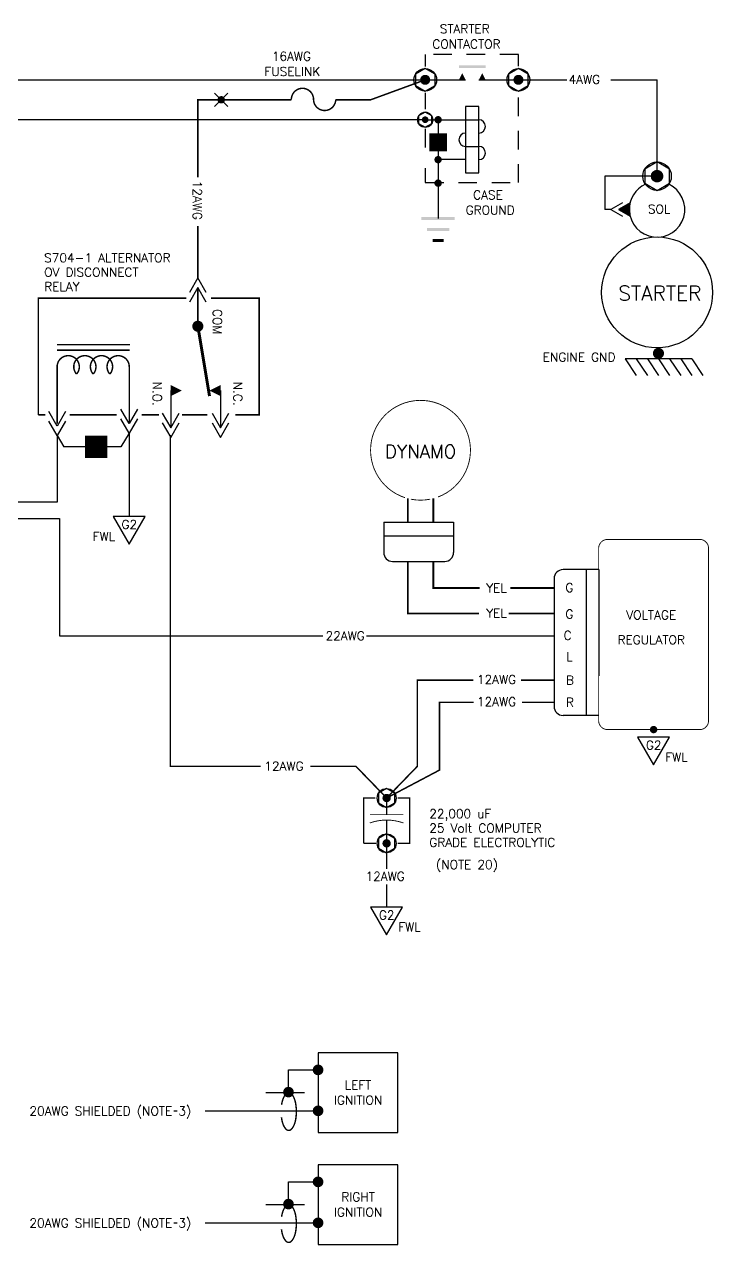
# Model space of a CAD drawing. Extents: x -1.7 to 12, y 0.7 to 9.5.
# Drawn here: x 7.35 to 12, y 1.23 to 9.48 of the extents above; entities that cross this region are included whole.
import ezdxf
from ezdxf.enums import TextEntityAlignment as Align

# ---------------------------------------------------------------- set-up
doc = ezdxf.new("R2010")
doc.units = 0
doc.header["$LTSCALE"] = 0.5
doc.header["$MEASUREMENT"] = 0
doc.linetypes.add('HIDDEN', pattern=[0.375, 0.25, -0.125])
doc.layers.get('0').update_dxf_attribs({"linetype": 'CONTINUOUS'})
doc.styles.get("Standard").update_dxf_attribs({"font": 'ROMANS.shx'})

# ---------------------------------------------------------------- blocks, each defined once
blk = doc.blocks.new('ENGGND', base_point=(26.13794089394672, 15.93728292813251))
for p, q in [((26.175, 16.1625), (26.2875, 16.2375)), ((26.175, 16.0875), (26.2875, 16.1625)), ((26.17499999999999, 16.1625), (26.175, 15.7125)), ((26.175, 16.0125), (26.2875, 16.0875)), ((26.175, 15.9375), (26.2875, 16.0125)), ((26.175, 15.8625), (26.2875, 15.9375)), ((26.175, 15.7875), (26.2875, 15.8625)), ((26.175, 15.7125), (26.2875, 15.7875))]:
    blk.add_line(p, q)
blk.add_lwpolyline([(26.11919089394672, 15.93728292813251, 0.0375, 0.0375, 1), (26.15669089394672, 15.93728292813251, 0.0375, 0.0375, 1)], format="xyseb", close=True)
blk = doc.blocks.new('SPADETERM')
at = {"color": 7}
for p, q in [((0, 0), (-0.09778629398190475, 0.0564569431535098)), ((-0.09778629398190475, -0.0564569431535098), (0, 0)), ((0.06509466086077254, 0), (-0.03269163312113221, 0.0564569431535098)), ((-0.03269163312113221, -0.0564569431535098), (0.06509466086077254, 0))]:
    blk.add_line(p, q, dxfattribs=at)
blk = doc.blocks.new('SPADTERM')
at = {"color": 7, "xscale": 0.8, "yscale": 0.8, "zscale": 0.8, "rotation": 270}
blk.add_blockref('SPADETERM', (0, 0.05207572868861732), dxfattribs=at)
blk = doc.blocks.new('DOT')
at = {"color": 7}
blk.add_lwpolyline([(-0.01249999999999929, 0, 0.025, 0.025, 1), (0.01249999999999929, 0, 0.025, 0.025, 1)], format="xyseb", close=True, dxfattribs=at)
blk = doc.blocks.new('GND', base_point=(5.399999999999999, 6.45))
for points in [[(5.2875, 6.46), (5.2875, 6.44), (5.5125, 6.46), (5.5125, 6.44)], [(5.325, 6.385), (5.325, 6.365), (5.475, 6.385), (5.475, 6.365)], [(5.4375, 6.29), (5.4375, 6.31), (5.3625, 6.29), (5.3625, 6.31)]]:
    blk.add_trace(points)
blk = doc.blocks.new('DIODE')
blk.add_lwpolyline([(0, 0, 0.15, 0.15, 0), (0, -0.02324600182806336, 0, 0.15, 0), (0, -0.1510990118823976, 0.15, 0.15, 0)], format="xyseb")
blk = doc.blocks.new('G2')
blk.add_lwpolyline([(-0.1081406414737565, 0), (3.552713678800501e-15, -0.1873050853956357), (0.1081406414737565, 0)], close=True)
blk.add_text('G2', height=0.06).set_placement((0.0003153238489126409, -0.08411461235873219), align=Align.CENTER)
blk.add_text('FWL', height=0.06).set_placement((0.07846050842648467, -0.1654969308705887))
blk = doc.blocks.new('SPLICE')
for p, q in [((-0.04540863766729331, -0.04540863766729331), (0.04540863766729686, 0.04540863766729331)), ((0.04540863766729331, -0.04540863766730041), (-0.04540863766729331, 0.04540863766729331))]:
    blk.add_line(p, q)
blk.add_blockref('DOT', (0, 0))

msp = doc.modelspace()

# ---------------------------------------------------------------- linework, layer by layer
at = {"color": 7}
for p, q in [((4.390104874508544, 9.108591531687797), (10.05949941946791, 9.108591531687797)), ((10.68949941946791, 9.108591531687797), (11.01688463794819, 9.108591531687797)), ((11.31487004486279, 9.108591531687797), (11.62649606064228, 9.108591531687797)), ((11.62649606064228, 8.457030042652566), (11.62649606064228, 9.108591531687797)), ((10.05949941946791, 8.838591531687797), (7.00358007721098, 8.838591531687797)), ((10.14674016751463, 8.838591531687527), (10.14674016751463, 8.171483591442716)), ((8.523057452439051, 7.768597782940394), (8.466600509285545, 7.670811488958489)), ((8.579514395592565, 7.670811488958489), (8.523057452439051, 7.768597782940394)), ((8.523057452439051, 7.703503122079622), (8.466600509285545, 7.605716828097717)), ((8.579514395592565, 7.605716828097717), (8.523057452439051, 7.703503122079622)), ((8.339631916572959, 7.007056335054825), (8.339631916572959, 6.755296751318367)), ((7.572122782649696, 6.76720283558653), (7.515665839496187, 6.864989129568435)), ((7.628579725803206, 6.864989129568435), (7.572122782649696, 6.76720283558653)), ((8.059622782649697, 6.783615648391097), (8.003165839496187, 6.881401942373002)), ((8.116079725803207, 6.881401942373002), (8.059622782649697, 6.783615648391097)), ((8.283174973419449, 6.853083045300272), (8.339631916572959, 6.755296751318367)), ((8.339631916572959, 6.755296751318367), (8.396088859726468, 6.853083045300272)), ((8.620674973419451, 6.853083045300272), (8.67713191657296, 6.755296751318367)), ((8.67713191657296, 6.755296751318367), (8.73358885972647, 6.853083045300272)), ((7.572122782649696, 6.702108174725757), (7.515665839496187, 6.799894468707662)), ((7.628579725803206, 6.799894468707662), (7.572122782649696, 6.702108174725757)), ((8.059622782649697, 6.718520987530325), (8.003165839496187, 6.81630728151223)), ((8.116079725803207, 6.81630728151223), (8.059622782649697, 6.718520987530325)), ((8.283174973419449, 6.787988384439499), (8.339631916572959, 6.690202090457595)), ((8.339631916572959, 6.690202090457595), (8.396088859726468, 6.787988384439499)), ((8.620674973419451, 6.787988384439499), (8.67713191657296, 6.690202090457595)), ((8.67713191657296, 6.690202090457595), (8.73358885972647, 6.787988384439499)), ((7.572122782649696, 6.702108174725757), (7.572122782649696, 6.252717736517515)), ((7.572122782649696, 6.702108174725757), (7.618658118219289, 6.626778296050452)), ((8.059622782649697, 6.718520987530325), (8.002948365948786, 6.626778296050453)), ((8.059622782649697, 6.718520987530325), (8.059622782649697, 6.155458565364699)), ((8.002948365948786, 6.626778296050453), (7.618658118219289, 6.626778296050452)), ((7.572122782649696, 6.252717736517515), (6.033557928177212, 6.252717736517514)), ((5.676937261449568, 6.140499320495417), (7.58783921925073, 6.140499320495417)), ((7.58783921925073, 6.140499320495417), (7.587839219250728, 5.348473985929536)), ((9.135741539316644, 2.412210769683981), (9.335596832976712, 2.412210769683981)), ((9.135741539316644, 2.268914273067), (9.135741539316644, 2.412210769683981)), ((9.2440074127087, 2.25801715861827), (8.982401849230243, 2.25801715861827)), ((8.360426298002732, 2.135273273471429), (8.383103386701617, 2.135273273471429)), ((8.573052561951384, 2.135273273471429), (9.335596832976712, 2.135273273471429)), ((9.135741539316644, 1.654736216929295), (9.335596832976712, 1.654736216929295)), ((9.135741539316644, 1.511439720312313), (9.135741539316644, 1.654736216929295)), ((9.2440074127087, 1.500542605863584), (8.982401849230243, 1.500542605863584)), ((8.360426298002732, 1.377798720716743), (8.383103386701617, 1.377798720716743)), ((8.573052561951384, 1.377798720716743), (9.335596832976712, 1.377798720716743))]:
    msp.add_line(p, q, dxfattribs=at)
for p, q in [((10.08059057812443, 9.108591531687797), (10.33210440878832, 9.108591531687797)), ((10.42210440878823, 9.108591531687797), (10.68949941946791, 9.108591531687797)), ((10.33210440878832, 8.928591531687442), (10.33210440878832, 8.478591531687886)), ((10.42210440878823, 8.928591531687442), (10.33210440878832, 8.928591531687442)), ((10.42210440878823, 8.478591531687886), (10.42210440878823, 8.928591531687442)), ((10.06010183317196, 8.838591531687527), (10.42210440878823, 8.838591531687527)), ((10.33210440878832, 8.658591531687708), (10.42210440878823, 8.658591531687708)), ((10.33210440878832, 8.568591531687797), (10.14674016751463, 8.568591531687801)), ((10.33210440878832, 8.478591531687886), (10.42210440878823, 8.478591531687886)), ((11.62649606064228, 8.457030042652566), (11.27453300229016, 8.457030042652566)), ((11.27453300229016, 8.457030042652566), (11.27453300229016, 8.232030042652788)), ((11.3147984357371, 8.232030042652788), (11.27453300229016, 8.232030042652788)), ((8.67713191657296, 7.007056335054825), (8.67713191657296, 6.755296751318367)), ((9.778922406680534, 6.11671889527048), (10.25137975278834, 6.11671889527048)), ((9.778922406680534, 6.11671889527048), (9.778922406680534, 5.91138325352179)), ((10.25137975278834, 6.11671889527048), (10.25137975278834, 5.91138325352179)), ((9.778922406680534, 6.024930304224799), (10.25137975278834, 6.024930304224795)), ((9.83892240668053, 5.851383253521788), (10.19137975278835, 5.851383253521788)), ((11.2318259890901, 5.79572684050829), (10.99082847528868, 5.795726840508293)), ((11.14750357263435, 5.79572684050829), (11.14750357263435, 4.809723240675292)), ((11.2318259890901, 5.79572684050829), (11.2318259890901, 5.077694495566052)), ((10.93082847528868, 5.735726840508295), (10.93082847528868, 4.869723240675294)), ((7.587839219250728, 5.348473985929536), (9.36760216448553, 5.348473985929536)), ((9.663699216150013, 5.348473985929536), (10.93082847528868, 5.348473985929536)), ((11.2318259890901, 4.809723240675292), (10.99082847528868, 4.809723240675292)), ((9.798877481912028, 4.251136050157668), (9.798877481912028, 4.137759509226355)), ((9.798877481912028, 4.102007760070108), (9.798877481912028, 3.941711975186254))]:
    msp.add_line(p, q)
at = {"color": 5, "linetype": 'HIDDEN'}
for points in [[(10.05949941946791, 9.27934475503837), (10.05949941946791, 9.198104228141386)], [(10.68949941946791, 9.201356452251026), (10.68949941946791, 9.27934475503837), (10.05963104517568, 9.27934475503837)], [(10.05949941946791, 9.020858014165952), (10.05949941946791, 8.910744666548474)], [(10.05949941946791, 8.511841609720797), (10.05949941946791, 8.41302519167198), (10.68949941946791, 8.41302519167198), (10.68949941946791, 9.017605790056308)], [(10.05949941946791, 8.776295769438978), (10.05949941946791, 8.623362759690401)]]:
    msp.add_lwpolyline(points, dxfattribs=at)
at = {"color": 7}
for points in [[(10.12606622310387, 9.147023893686114), (10.05949941946791, 9.185456255684429), (9.992932615831947, 9.147023893686114), (9.992932615831947, 9.070159169689479), (10.05949941946791, 9.031726807691165), (10.12606622310387, 9.070159169689479)], [(10.75606622310388, 9.147023893686114), (10.68949941946791, 9.185456255684429), (10.62293261583195, 9.147023893686114), (10.62293261583195, 9.070159169689479), (10.68949941946791, 9.031726807691165), (10.75606622310388, 9.070159169689479)], [(10.10387728855855, 8.86421310635334), (10.05949941946791, 8.889834681018886), (10.01512155037727, 8.86421310635334), (10.01512155037727, 8.812969957022254), (10.05949941946791, 8.787348382356708), (10.10387728855855, 8.812969957022254)], [(11.70970456518723, 8.50507049515046), (11.62649606064227, 8.553110947648356), (11.54328755609732, 8.50507049515046), (11.54328755609732, 8.408989590154668), (11.62649606064227, 8.360949137656775), (11.70970456518723, 8.408989590154668)], [(9.854349818275333, 4.283163018489591), (9.798877481912024, 4.315189986821525), (9.74340514554873, 4.283163018489591), (9.74340514554873, 4.219109081825734), (9.798877481912024, 4.1870821134938), (9.854349818275333, 4.219109081825734)], [(9.854349818275333, 3.976406392440345), (9.798877481912024, 4.008433360772279), (9.74340514554873, 3.976406392440345), (9.74340514554873, 3.912352455776488), (9.798877481912024, 3.880325487444554), (9.854349818275333, 3.912352455776488)], [(9.335596832976712, 2.528069978089529), (9.335596832976712, 1.988069978090066), (9.875596832976175, 1.988069978090066), (9.875596832976175, 2.528069978089529)], [(9.335596832976712, 1.770595425334842), (9.335596832976712, 1.230595425335379), (9.875596832976175, 1.230595425335379), (9.875596832976175, 1.770595425334842)]]:
    msp.add_lwpolyline(points, close=True, dxfattribs=at)
for points in [[(10.05949941946791, 9.108591531687797, 0.01, 0.01, 0), (9.691034381854617, 8.973560592160965, 0.01, 0.01, 0), (9.454974100490203, 8.973560592160965, 0.01, 0.01, -0.9826879488561869), (9.305019838087945, 8.976179475076215, 0.01, 0.01, 1.017617038210385), (9.155065575685619, 8.973560592160963, 0.01, 0.01, 0), (8.523057452439051, 8.973560592160965, 0.01, 0.01, 0), (8.523057452439051, 8.449152867049799, 0.01, 0.01, 0)], [(8.523057452439051, 8.120953992565525, 0.01, 0.01, 0), (8.523057452439051, 7.768597782940394, 0.01, 0.01, 0)], [(10.14637327657283, 6.287140202600461, 0.006, 0.006, 5.879855679315355), (9.923284109813364, 6.282231875230052, 0.006, 0.006, 5.879855679315355)], [(7.492780035033274, 6.842724267376396, 0.01, 0.01, 0), (7.445130550513664, 6.842724267376396, 0.01, 0.01, 0)], [(7.974333557085671, 6.842724267376396, 0.01, 0.01, 0), (7.656906020800104, 6.842724267376396, 0.01, 0.01, 0)], [(8.261512318289002, 6.842724267376396, 0.01, 0.01, 0), (8.143753920611417, 6.842724267376396, 0.01, 0.01, 0)], [(7.760340998601837, 6.626778296050453, 0.15, 0.15, 0), (7.7835870004299, 6.626778296050453, 0, 0.15, 0), (7.911440010484235, 6.626778296050453, 0.15, 0.15, 0)], [(9.962680465441826, 6.271980025035357, 0.006, 0.006, 0.09752172073903193), (10.09309448518004, 6.272005684693897, 0.006, 0.006, 0.09752172073903193)], [(9.912795425953638, 4.082200932841146, 0.006, 0.006, 0.1738692476906251), (9.68495953787041, 4.08220093284111, 0.006, 0.006, 5.879855679315355)], [(9.088970274951034, 2.175849869439367, 0.009600000000000001, 0.009600000000000001, -0.005294010005868618), (9.090001960095083, 2.182431197618324, 0.009600000000000001, 0.009600000000000001, -0.05466851896899956), (9.100796880719003, 2.220645531732294, 0.009600000000000001, 0.009600000000000001, -0.09761432446322021), (9.120649072026964, 2.251002647158429, 0.009600000000000001, 0.009600000000000001, -0.2019380871976843), (9.137308798909338, 2.25801715861827, 0.009600000000000001, 0.009600000000000001, -0.2019380871976881), (9.153968525791711, 2.251002647158429, 0.009600000000000001, 0.009600000000000001, -0.09761432446322814), (9.173820717099673, 2.220645531732294, 0.009600000000000001, 0.009600000000000001, -0.05466851896898944), (9.184615637723596, 2.182431197618324, 0.009600000000000001, 0.009600000000000001, -0.04154435050051954), (9.188944448802367, 2.130422443256225, 0.009600000000000001, 0.009600000000000001, -0.04154435050052599), (9.184615637723596, 2.078413688894126, 0.009600000000000001, 0.009600000000000001, -0.05466851896899208), (9.173820717099673, 2.040199354780156, 0.009600000000000001, 0.009600000000000001, -0.0976143244632253), (9.153968525791711, 2.009842239354023, 0.009600000000000001, 0.009600000000000001, -0.2019380871976909), (9.137308798909338, 2.002827727894178, 0.009600000000000001, 0.009600000000000001, -0.2019380871976738), (9.12064907202696, 2.009842239354025, 0.009600000000000001, 0.009600000000000001, -0.09761432446319672), (9.100796880719003, 2.040199354780156, 0.009600000000000001, 0.009600000000000001, -0.0546685189689828), (9.090001960095083, 2.078413688894122, 0.009600000000000001, 0.009600000000000001, -0.009990403471888749), (9.088171916293593, 2.090850254299441, 0.009600000000000001, 0.009600000000000001, -0.04154435050053698)], [(9.088970274951034, 1.41837531668468, 0.009600000000000001, 0.009600000000000001, -0.005294010005868618), (9.090001960095083, 1.424956644863637, 0.009600000000000001, 0.009600000000000001, -0.05466851896899956), (9.100796880719003, 1.463170978977607, 0.009600000000000001, 0.009600000000000001, -0.09761432446322021), (9.120649072026964, 1.493528094403742, 0.009600000000000001, 0.009600000000000001, -0.2019380871976843), (9.137308798909338, 1.500542605863584, 0.009600000000000001, 0.009600000000000001, -0.2019380871976881), (9.153968525791711, 1.493528094403742, 0.009600000000000001, 0.009600000000000001, -0.09761432446322814), (9.173820717099673, 1.463170978977607, 0.009600000000000001, 0.009600000000000001, -0.05466851896898944), (9.184615637723596, 1.424956644863637, 0.009600000000000001, 0.009600000000000001, -0.04154435050051954), (9.188944448802367, 1.372947890501538, 0.009600000000000001, 0.009600000000000001, -0.04154435050052599), (9.184615637723596, 1.320939136139439, 0.009600000000000001, 0.009600000000000001, -0.05466851896899208), (9.173820717099673, 1.282724802025469, 0.009600000000000001, 0.009600000000000001, -0.0976143244632253), (9.153968525791711, 1.252367686599336, 0.009600000000000001, 0.009600000000000001, -0.2019380871976909), (9.137308798909338, 1.245353175139491, 0.009600000000000001, 0.009600000000000001, -0.2019380871976738), (9.12064907202696, 1.252367686599338, 0.009600000000000001, 0.009600000000000001, -0.09761432446319672), (9.100796880719003, 1.282724802025469, 0.009600000000000001, 0.009600000000000001, -0.0546685189689828), (9.090001960095083, 1.320939136139436, 0.009600000000000001, 0.009600000000000001, -0.009990403471888749), (9.088171916293593, 1.333375701544754, 0.009600000000000001, 0.009600000000000001, -0.04154435050053698)]]:
    msp.add_lwpolyline(points, format="xyseb", dxfattribs=at)
for points in [[(10.04262441946793, 9.108591531687797, 0.03374999999996624, 0.03374999999996624, 1), (10.07637441946789, 9.108591531687797, 0.03374999999996624, 0.03374999999996624, 1)], [(10.67262441946793, 9.108591531687797, 0.03374999999996624, 0.03374999999996624, 1), (10.7063744194679, 9.108591531687797, 0.03374999999996624, 0.03374999999996624, 1)], [(10.04824941946792, 8.838591531687797, 0.0224999999999775, 0.0224999999999775, 1), (10.0707494194679, 8.838591531687797, 0.0224999999999775, 0.0224999999999775, 1)], [(11.6054023106423, 8.457030042652566, 0.04218749999995781, 0.04218749999995781, 1), (11.64758981064226, 8.457030042652566, 0.04218749999995781, 0.04218749999995781, 1)], [(8.523057452439051, 7.423145811292746, 0.0375, 0.0375, -1), (8.523057452439051, 7.460645811292747, 0.0375, 0.0375, -1)], [(9.784814981912044, 4.251136050157668, 0.02812499999997187, 0.02812499999997187, 1), (9.812939981912011, 4.251136050157668, 0.02812499999997187, 0.02812499999997187, 1)], [(9.784814981912044, 3.944379424108422, 0.02812499999997187, 0.02812499999997187, 1), (9.812939981912011, 3.944379424108422, 0.02812499999997187, 0.02812499999997187, 1)]]:
    msp.add_lwpolyline(points, format="xyseb", close=True)
for points in [[(8.523057452439051, 7.441895811292743, 0.01, 0.01, 0), (8.523057452439055, 7.693655395029201, 0.01, 0.01, 0)], [(7.445130550513664, 6.842724267376396, 0.01, 0.01, 0), (7.445130550513664, 7.632262320929781, 0.01, 0.01, 0), (8.445254386130037, 7.632262320929781, 0.01, 0.01, 0)], [(8.611492744908698, 7.632262320929781, 0.01, 0.01, 0), (8.937687261125324, 7.632262320929781, 0.01, 0.01, 0), (8.937687261125324, 6.842724267376396, 0.01, 0.01, 0), (8.777051595757106, 6.842724267376396, 0.01, 0.01, 0)], [(8.527131916572959, 7.419556335054826, 0.02, 0.02, 0), (8.602131916572958, 6.969556335054824, 0.02, 0.02, 0)], [(8.065545580391344, 7.317930253251353, 0.01, 0.01, 0), (7.572122782649696, 7.317930253251353, 0.01, 0.01, 0)], [(8.062074895976455, 7.280430253251351, 0.01, 0.01, 0), (7.572122782649696, 7.280430253251351, 0.01, 0.01, 0)], [(7.572122782649696, 6.783615648391097, 0.01, 0.01, 0), (7.572122782649696, 7.167930253251355, 0.01, 0.01, -1.447009440658914), (7.703372782649698, 7.118322416168893, 0.01, 0.01, -2.215250437021534), (7.815872782649695, 7.118322416168893, 0.01, 0.01, -2.215250437021521), (7.928372782649696, 7.118322416168893, 0.01, 0.01, -2.215250437021545)], [(7.928372782649696, 7.118322416168893, 0.01, 0.01, -1.447009440658914), (8.059622782649697, 7.167930253251355, 0.01, 0.01, 0), (8.059622782649697, 6.783615648391097, 0.01, 0.01, 0)], [(8.414631916572958, 7.007056335054825, 0, 0.075, 0), (8.339631916572959, 7.007056335054825, 0.075, 0.075, 0)], [(8.602131916572962, 7.007056335054825, 0, 0.075, 0), (8.67713191657296, 7.007056335054825, 0.075, 0.075, 0)], [(8.586394796465438, 6.842724267376396, 0.01, 0.01, 0), (8.415202799878118, 6.842724267376396, 0.01, 0.01, 0)], [(8.337245130184023, 6.706388805365783, 0.01, 0.01, 0), (8.337245130184025, 4.465235647644824, 0.01, 0.01, 0), (8.947520191623298, 4.465235647644824, 0.01, 0.01, 0)], [(9.941422321562305, 6.276880334749946, 0.012, 0.012, 0), (9.941422321562305, 6.11671889527048, 0.012, 0.012, 0)], [(10.1142223215623, 6.276880334749946, 0.012, 0.012, 0), (10.1142223215623, 6.11671889527048, 0.012, 0.012, 0)], [(11.47546096455144, 6.000030073906891, 0.006, 0.006, 0), (11.2918259890901, 6.000030073906891, 0.006, 0.006, 0.414213562373095), (11.2318259890901, 5.940030073906892, 0.006, 0.006, 0), (11.2318259890901, 4.773936490253184, 0.006, 0.006, 0.414213562373095), (11.2918259890901, 4.713936490253182, 0.006, 0.006, 0), (11.91435215603744, 4.713936490253182, 0.006, 0.006, 0.4142135623730955), (11.97435215603745, 4.773936490253184, 0.006, 0.006, 0), (11.97435215603745, 5.940030073906892, 0.006, 0.006, 0.414213562373095), (11.91435215603745, 6.000030073906891, 0.006, 0.006, 0)], [(11.91435215603745, 6.000030073906891, 0.006, 0.006, 0), (11.46873618208252, 6.000030073906891, 0.006, 0.006, 0.1823954839194988)], [(9.941422321562305, 5.851383253521788, 0.012, 0.012, 0), (9.941422321562305, 5.498473985929532, 0.012, 0.012, 0), (10.42251807704858, 5.498473985929532, 0.012, 0.012, 0)], [(10.1142223215623, 5.851383253521788, 0.012, 0.012, 0), (10.1142223215623, 5.671672675931521, 0.012, 0.012, 0), (10.42799855571285, 5.671672675931521, 0.012, 0.012, 0)], [(10.63507562605938, 5.671672675931521, 0.012, 0.012, 0), (10.93082847528868, 5.671672675931521, 0.012, 0.012, 0)], [(10.62411466873085, 5.498473985929535, 0.012, 0.012, 0), (10.93082847528868, 5.498473985929535, 0.012, 0.012, 0)], [(9.798877481912028, 4.251136050157668, 0.01, 0.01, 0), (10.00625828312555, 4.465235647644824, 0.01, 0.01, 0), (10.00625828312555, 5.048473985929539, 0.01, 0.01, 0), (10.38391595727951, 5.048473985929539, 0.01, 0.01, 0)], [(10.70599982544158, 5.048473985929539, 0.01, 0.01, 0), (10.93082847528868, 5.048473985929539, 0.01, 0.01, 0)], [(9.798877481912028, 4.251136050157668, 0.01, 0.01, 0), (10.15625828312555, 4.440043833320224, 0.01, 0.01, 0), (10.15625828312555, 4.898473985929544, 0.01, 0.01, 0), (10.38766105649495, 4.898473985929541, 0.01, 0.01, 0)], [(10.71349019598969, 4.898473985929541, 0.01, 0.01, 0), (10.93082847528868, 4.898473985929541, 0.01, 0.01, 0)], [(9.283161053505756, 4.465235647644824, 0.01, 0.01, 0), (9.591496680698503, 4.465235647644824, 0.01, 0.01, 0), (9.798877481912028, 4.251136050157668, 0.01, 0.01, 0)], [(9.723545318467567, 4.251136050157661, 0.01, 0.01, 0), (9.64345342880008, 4.251136050157661, 0.01, 0.01, 0), (9.643453428800077, 3.944379424108422, 0.01, 0.01, 0)], [(9.87305017918021, 3.944379424108422, 0.01, 0.01, 0), (9.954301535023967, 3.944379424108422, 0.01, 0.01, 0), (9.954301535023971, 4.251136050157661, 0.01, 0.01, 0), (9.87305017918021, 4.251136050157661, 0.01, 0.01, 0)], [(9.912163578520213, 4.137759509226359, 0.005, 0.005, 0), (9.685591385303836, 4.137759509226359, 0.005, 0.005, 0)], [(9.643453428800077, 3.944379424108422, 0.01, 0.01, 0), (9.72621504812315, 3.944379424108422, 0.01, 0.01, 0)], [(9.798877481912028, 3.944379424108422, 0.01, 0.01, 0), (9.798877481912028, 3.77191024118155, 0.01, 0.01, 0)], [(9.798877481912028, 3.66626685712455, 0.01, 0.01, 0), (9.798877481912028, 3.513679473722195, 0.01, 0.01, 0)]]:
    msp.add_lwpolyline(points, format="xyseb")
msp.add_lwpolyline([(7.951482141175941, 6.155458565364699), (8.0596227826497, 5.968153479969064), (8.167763424123454, 6.155458565364699)], close=True)
for points in [[(9.317596832976712, 2.412210769683981, 0.036, 0.036, 1), (9.353596832976713, 2.412210769683981, 0.036, 0.036, 1)], [(9.11760981327971, 2.261959837507418, 0.036, 0.036, -1), (9.153609813279711, 2.261959837507418, 0.036, 0.036, -1)], [(9.317596832976712, 2.135273273471429, 0.036, 0.036, 1), (9.353596832976713, 2.135273273471429, 0.036, 0.036, 1)], [(9.317596832976712, 1.654736216929295, 0.036, 0.036, 1), (9.353596832976713, 1.654736216929295, 0.036, 0.036, 1)], [(9.11760981327971, 1.504485284752731, 0.036, 0.036, -1), (9.153609813279711, 1.504485284752731, 0.036, 0.036, -1)], [(9.317596832976712, 1.377798720716743, 0.036, 0.036, 1), (9.353596832976713, 1.377798720716743, 0.036, 0.036, 1)]]:
    msp.add_lwpolyline(points, format="xyseb", close=True, dxfattribs=at)
for centre, radius in [((10.05949941946791, 9.108591531687797), 0.07686472399663248), ((10.68949941946791, 9.108591531687797), 0.07686472399663248), ((10.05949941946791, 8.838591531687797), 0.05124314933108796), ((11.62649606064227, 8.457030042652566), 0.09608090499579061), ((11.62649606064228, 8.457030042652566), 0.03749999999996215), ((11.62649606064228, 7.671078263562251), 0.374999999999625), ((9.798877481912024, 4.251136050157668), 0.06405393666385996), ((9.798877481912024, 3.944379424108422), 0.06405393666385996)]:
    msp.add_circle(centre, radius, dxfattribs=at)
for centre, radius, start, end in [((10.42210440878823, 8.793591531687571), 0.04499999999995458, 270, 90), ((10.33210440878832, 8.70359153168766), 0.04499999999995511, 90, 270), ((10.42210440878823, 8.613591531687753), 0.04499999999995458, 270, 90), ((9.83892240668053, 5.91138325352179), 0.06, 179.9999999999999, 270.0000000000002), ((10.19137975278835, 5.91138325352179), 0.06, 270, 0), ((10.99082847528868, 5.735726840508295), 0.06, 90, 179.9999999999999), ((10.99082847528868, 4.869723240675294), 0.06, 179.9999999999999, 270)]:
    msp.add_arc(centre, radius, start, end)
for start, end in [(114.8711614151922, 181.7134546468403), (181.7134546468403, 65.12883858481136)]:
    msp.add_arc((11.62649606064228, 8.232030042652788), 0.1874999999998125, start, end, dxfattribs=at)
for points in [[(10.33210440878832, 9.108591531687797), (10.30960440878834, 9.153591531687756), (10.28710440878836, 9.108591531687797)], [(10.42210440878823, 9.108591531687797), (10.44460440878821, 9.153591531687756), (10.46710440878818, 9.108591531687797)], [(11.36687416442572, 8.232030042652788), (11.44510319961125, 8.277195597175595), (11.44510319961125, 8.18686448812998)]]:
    msp.add_solid(points)
msp.add_trace([(10.28710440878836, 9.207591531687697), (10.28710440878836, 9.189591531687714), (10.46710440878818, 9.207591531687697), (10.46710440878818, 9.189591531687714)])

# ---------------------------------------------------------------- block references
for name, p in [('SPLICE', (8.681192539020874, 8.973560592160965)), ('DOT', (10.14674016751463, 8.838591531687527)), ('DOT', (10.14674016751463, 8.568591531687801)), ('DOT', (10.14674016751463, 8.409856874857272)), ('GND', (10.14674016751463, 8.171483591442716))]:
    msp.add_blockref(name, p, dxfattribs=at)
at = {"color": 7, "xscale": 0.8, "yscale": 0.8, "zscale": 0.8}
msp.add_blockref('DIODE', (10.14674016751463, 8.746016343544719), dxfattribs=at)
at = {"rotation": 270}
msp.add_blockref('SPADTERM', (11.3147984357371, 8.232030042652788), dxfattribs=at)
at = {"color": 7, "rotation": 270}
msp.add_blockref('ENGGND', (11.63572662436122, 7.258659298927928), dxfattribs=at)
for name, p in [('DOT', (11.60308907256377, 4.713936490253182)), ('G2', (11.60308907256377, 4.662700627652554)), ('G2', (9.798877481912028, 3.513679473722195))]:
    msp.add_blockref(name, p)
at = {"color": 7, "xscale": -0.4800000000000001, "yscale": 0.4800000000000001, "zscale": 0.4800000000000001, "rotation": 180}
for p in [(9.137308798909338, 2.25801715861827), (9.137308798909338, 1.500542605863584)]:
    msp.add_blockref('DOT', p, dxfattribs=at)

# ---------------------------------------------------------------- texts
for s, height, p in [('STARTER', 0.05999999999994, (10.15833907811403, 9.4234452571207)), ('CONTACTOR', 0.05999999999994, (10.10820852228941, 9.320588114263668)), ('16AWG', 0.05999999999994, (9.023062592814732, 9.237762326486074)), ('FUSELINK', 0.05999999999994, (8.97293203699012, 9.13490518362904)), ('4AWG', 0.05999961599994003, (11.02810354233021, 9.081069382397978)), ('CASE', 0.05999999999994, (10.38320234906308, 8.3000867337655)), ('GROUND', 0.05999999999994, (10.33307179323846, 8.197229590908467)), ('FWL', 0.06, (7.812911673208241, 5.989961634494111))]:
    msp.add_text(s, height=height).set_placement(p)
for s, p in [('12AWG', (8.489691778999234, 8.293963993042002)), ('COM', (8.625382187692539, 7.472168915527577)), ('N.O.', (8.218745790126032, 6.986009384552715)), ('N.C.', (8.763348112147007, 6.986009384552715))]:
    msp.add_text(s, height=0.06, rotation=270).set_placement(p, align=Align.CENTER)
for s, p in [('SOL', (11.64027020442967, 8.204211736598655)), ('ENGINE GND', (11.0998322332273, 7.202847951604721)), ('G2', (8.05993810649861, 6.071343953005967)), ('YEL', (10.54161160258513, 5.64133876418576)), ('G', (11.03423139005361, 5.6440098354104)), ('YEL', (10.54161160258513, 5.471589121147853)), ('G', (11.03423139005361, 5.465352791321055)), ('22AWG', (9.51873087865327, 5.318266915816586)), ('C', (11.02178098951886, 5.321089412055485)), ('L', (11.03423139005361, 5.177016980306134)), ('12AWG', (10.54161160258513, 5.022574061967144)), ('B', (11.03731191950824, 5.018265306198628)), ('12AWG', (10.54161160258513, 4.872574061967145)), ('R', (11.03731191950824, 4.868265306198629)), ('12AWG', (9.104939784224376, 4.436664132674799)), ('12AWG', (9.789028617669002, 3.691725965312787))]:
    msp.add_text(s, height=0.06).set_placement(p, align=Align.CENTER)
at = {"color": 7}
for s, p in [('S704-1 ALTERNATOR', (7.484713706815816, 7.874505833168983)), ('OV DISCONNECT', (7.484713706815816, 7.777362976026126)), ('RELAY', (7.484713706815816, 7.680220118883269)), ('22,000 uF', (10.0870834414237, 4.114781595657931)), ('25 Volt COMPUTER', (10.0870834414237, 4.017638738515074)), ('GRADE ELECTROLYTIC', (10.0870834414237, 3.920495881372217)), ('(NOTE 20)', (10.13211543585808, 3.77083393022306))]:
    msp.add_text(s, height=0.06, dxfattribs=at).set_placement(p)
for s, height, p in [('STARTER', 0.1, (11.64527378749553, 7.615520056001312)), ('DYNAMO', 0.08999999999991001, (10.0278223215623, 6.549273162489128)), ('VOLTAGE', 0.05999999999994, (11.58665705938343, 5.459033705613431)), ('REGULATOR', 0.05999999999994, (11.58665705938343, 5.291101515138023)), ('LEFT', 0.05999999999994002, (9.605596832976445, 2.280569978089775)), ('IGNITION', 0.05999999999994002, (9.605596832976445, 2.177712835232735)), ('20AWG SHIELDED (NOTE 3)', 0.05999999999994002, (7.931818305365461, 2.104191571127287)), ('RIGHT', 0.05999999999994002, (9.605596832976445, 1.523095425335089)), ('20AWG SHIELDED (NOTE 3)', 0.05999999999994002, (7.931818305365461, 1.3467170183726)), ('IGNITION', 0.05999999999994002, (9.605596832976445, 1.420238282478048))]:
    msp.add_text(s, height=height, dxfattribs=at).set_placement(p, align=Align.CENTER)

doc.saveas('drawing.dxf')
